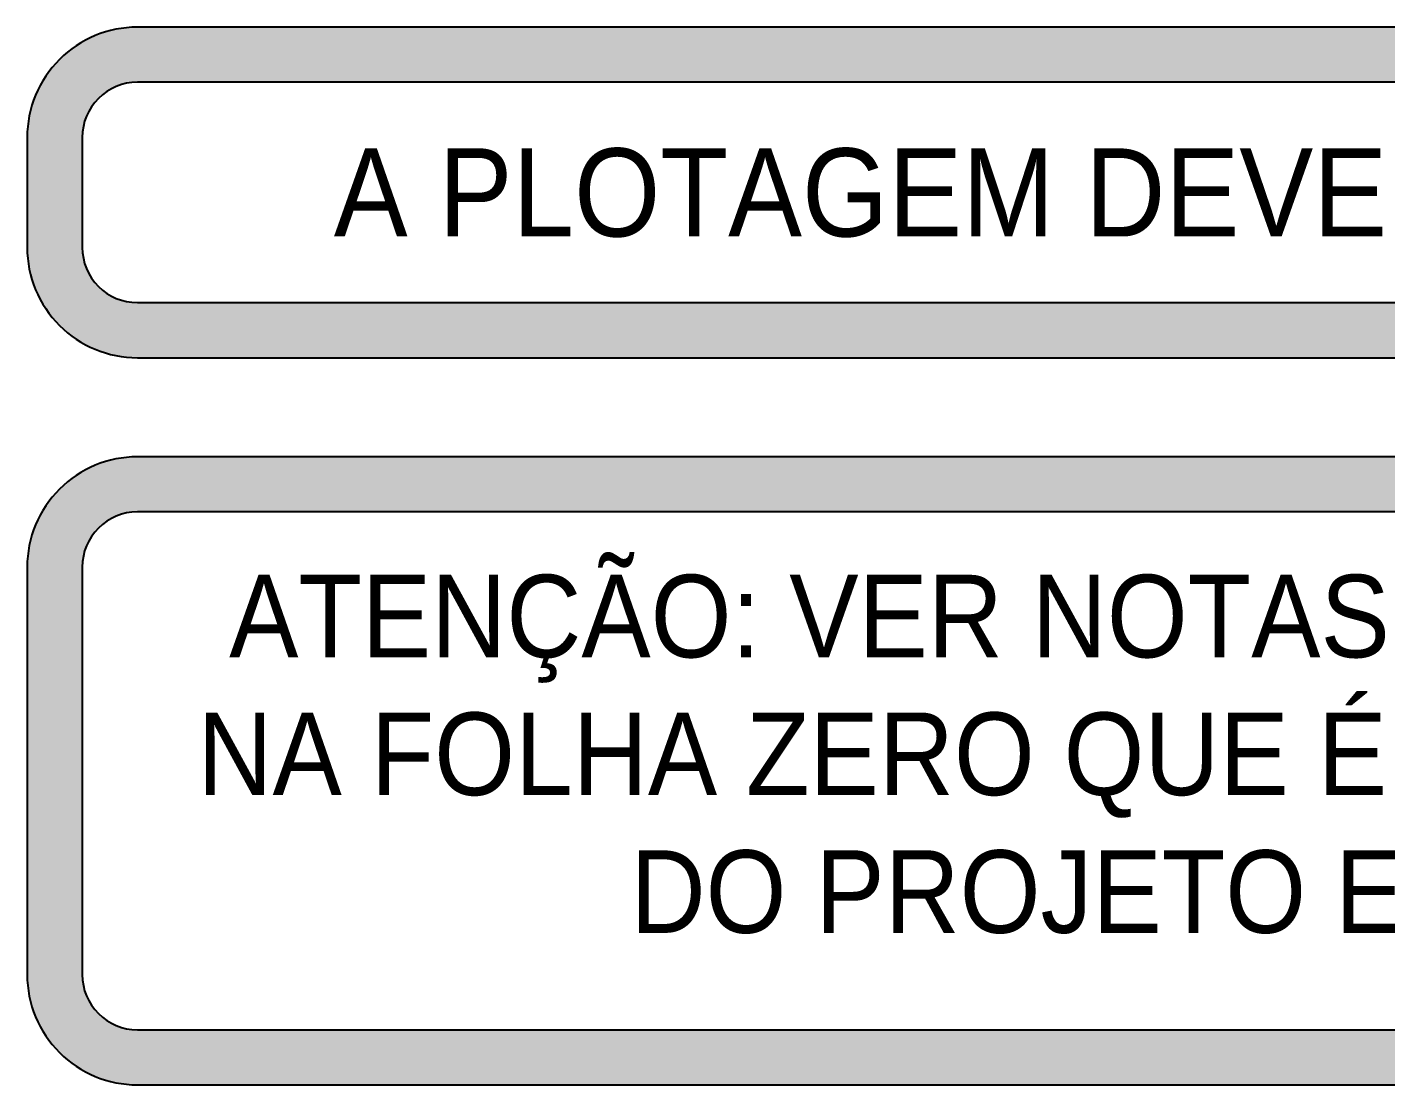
# Model space of a CAD drawing. Extents: x -4172 to 5483, y -2094 to 2406.
# Drawn here: x 4610.1 to 5021, y -1129.8 to -809.8 of the extents above; entities that cross this region are included whole.
import ezdxf
from ezdxf.enums import TextEntityAlignment as Align

# ---------------------------------------------------------------- set-up
doc = ezdxf.new("R2010")
doc.units = 0
doc.header["$LTSCALE"] = 50
doc.header["$MEASUREMENT"] = 0
for name, color, linetype in [('F-DET_LINHA', 1, 'CONTINUOUS'), ('F-HACHURA-DET', 1, 'CONTINUOUS'), ('F-TEXTO-CYAN', 4, 'CONTINUOUS')]:
    doc.layers.add(name, color=color, linetype=linetype)
doc.styles.add('100-RL-R080', font='arial.ttf', dxfattribs={"width": 0.9, "height": 20})

msp = doc.modelspace()

# ---------------------------------------------------------------- hatches: boundary and pattern name
at = {"layer": 'F-HACHURA-DET'}
h = msp.add_hatch(color=253, dxfattribs=at)
h.paths.add_polyline_path([(5380.124, -876.466), (5380.124, -843.133, 0.4142136), (5346.79, -809.799), (4643.457, -809.799, 0.4142136), (4610.124, -843.133), (4610.124, -876.466, 0.4142136), (4643.457, -909.799), (5346.79, -909.799, 0.4142136)], flags=17)
h.paths.add_polyline_path([(5346.79, -893.133), (4643.457, -893.133, -0.4142136), (4626.79, -876.466), (4626.79, -843.133, -0.4142136), (4643.457, -826.466), (5346.79, -826.466, -0.4142136), (5363.457, -843.133), (5363.457, -876.466, -0.4142136)], flags=16)
h.paths.add_polyline_path([(4695.865, -880.486), (5291.049, -880.486), (5291.049, -839.095), (4695.865, -839.095)], flags=8)
h = msp.add_hatch(color=253, dxfattribs=at)
h.paths.add_polyline_path([(5380.124, -973.133, 0.4142136), (5346.79, -939.799), (4643.457, -939.799, 0.4142136), (4610.124, -973.133), (4610.124, -1096.466, 0.4142136), (4643.457, -1129.799), (5346.79, -1129.799, 0.4142136), (5380.124, -1096.466)], flags=17)
h.paths.add_polyline_path([(5363.457, -1096.466, -0.4142136), (5346.79, -1113.133), (4643.457, -1113.133, -0.4142136), (4626.79, -1096.466), (4626.79, -973.133, -0.4142136), (4643.457, -956.466), (5346.79, -956.466, -0.4142136), (5363.457, -973.133)], flags=16)
h.paths.add_polyline_path([(4654.978, -1103.548), (5352.101, -1103.548), (5352.101, -961.943), (4654.978, -961.943)], flags=8)

# ---------------------------------------------------------------- linework, layer by layer
at = {"layer": 'F-DET_LINHA'}
for points in [[(4643.457, -909.799), (5346.79, -909.799, 0.4142136), (5380.124, -876.466), (5380.124, -843.133, 0.4142136), (5346.79, -809.799), (4643.457, -809.799, 0.4142136), (4610.124, -843.133), (4610.124, -876.466, 0.4142136)], [(4643.457, -893.133), (5346.79, -893.133, 0.4142136), (5363.457, -876.466), (5363.457, -843.133, 0.4142136), (5346.79, -826.466), (4643.457, -826.466, 0.4142136), (4626.79, -843.133), (4626.79, -876.466, 0.4142136)], [(4643.457, -1129.799), (5346.79, -1129.799, 0.4142136), (5380.124, -1096.466), (5380.124, -973.133, 0.4142136), (5346.79, -939.799), (4643.457, -939.799, 0.4142136), (4610.124, -973.133), (4610.124, -1096.466, 0.4142136)], [(4643.457, -1113.133), (5346.79, -1113.133, 0.4142136), (5363.457, -1096.466), (5363.457, -973.133, 0.4142136), (5346.79, -956.466), (4643.457, -956.466, 0.4142136), (4626.79, -973.133), (4626.79, -1096.466, 0.4142136)]]:
    msp.add_lwpolyline(points, format="xyb", close=True, dxfattribs=at)

# ---------------------------------------------------------------- texts
at = {"layer": 'F-TEXTO-CYAN', "style": '100-RL-R080', "width": 0.9}
msp.add_text('A PLOTAGEM DEVE SER COLORIDA', height=26.66667, dxfattribs=at).set_placement((4993.457, -859.799), align=Align.MIDDLE_CENTER)
at = {"layer": 'F-TEXTO-CYAN', "insert": (5003.892, -1029.829), "char_height": 25, "attachment_point": 5, "style": '100-RL-R080'}
msp.add_mtext_dynamic_manual_height_columns('ATENÇÃO: VER NOTAS E ESPECIFICAÇÕES NA FOLHA ZERO QUE É PARTE INTEGRANTE DO PROJETO ESTRUTURAL', width=693.61256, gutter_width=12.5, heights=[136.977], dxfattribs=at)

doc.saveas('drawing.dxf')
